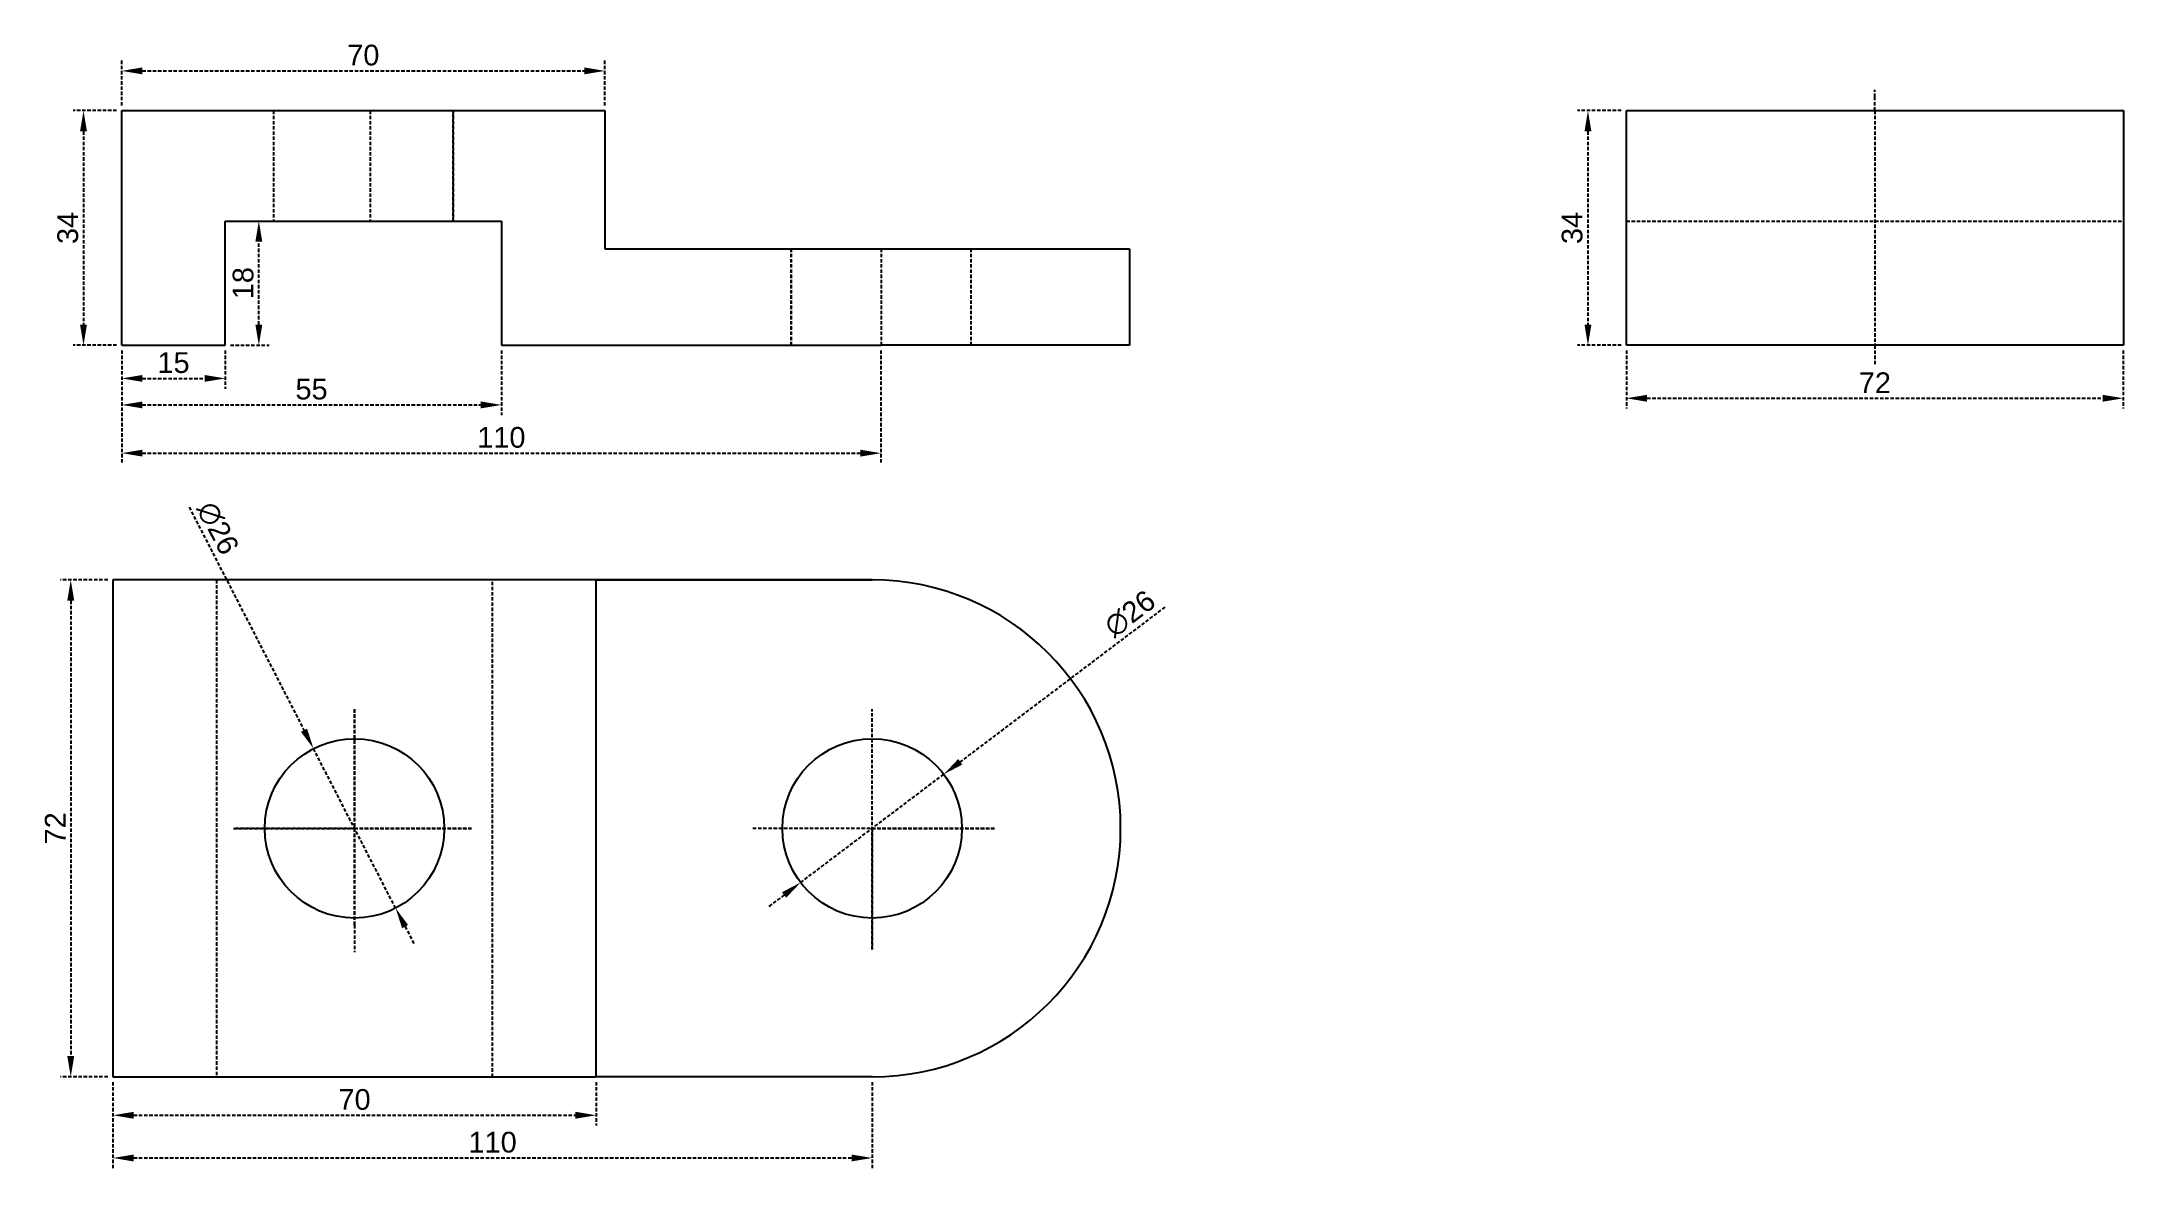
# Model space of a CAD drawing. Header units: millimetres. Extents: x 534 to 836, y 29 to 192.
import ezdxf

# ---------------------------------------------------------------- set-up
doc = ezdxf.new("R2010")
doc.units = ezdxf.units.MM
doc.linetypes.add('DASHED', pattern=[0.75, 0.5, -0.25])
doc.styles.get("Standard").update_dxf_attribs({"font": 'Arial Unicode MS.ttf'})
doc.dimstyles.new('Decimal-3', dxfattribs={"dimscale": 1.2, "dimtxt": 2.5, "dimasz": 2.5, "dimexe": 1.25, "dimexo": 0.625, "dimtad": 1, "dimtxsty": 'Standard', "dimcen": 2.5, "dimadec": 0, "dimazin": 0, "dimtfac": 1, "dimtmove": 0, "dimatfit": 3, "dimfxl": 1, "dimarcsym": 0})

# ---------------------------------------------------------------- blocks, each defined once
blk = doc.blocks.new('*D4')
at = {"color": 0, "linetype": 'DASHED', "lineweight": -2, "transparency": 16777216}
for p, q in [((545.92, 182.92), (545.92, 189.43)), ((548.92, 187.93), (612.92, 187.93)), ((615.92, 182.92), (615.92, 189.43))]:
    blk.add_line(p, q, dxfattribs=at)
at = {"color": 0, "linetype": 'DASHED', "transparency": 16777216}
for points in [[(548.92, 188.43), (548.92, 187.43), (545.92, 187.93)], [(612.92, 188.43), (612.92, 187.43), (615.92, 187.93)]]:
    blk.add_solid(points, dxfattribs=at)
at = {"layer": 'Defpoints', "color": 0, "linetype": 'DASHED', "transparency": 16777216}
for p in [(615.92, 187.93), (545.92, 182.17), (615.92, 182.17)]:
    blk.add_point(p, dxfattribs=at)
at = {"color": 0, "linetype": 'DASHED', "transparency": 16777216, "insert": (580.92, 190.2), "char_height": 3, "attachment_point": 5}
blk.add_mtext('70', dxfattribs=at)
blk = doc.blocks.new('*D5')
at = {"color": 0, "linetype": 'DASHED', "lineweight": -2, "transparency": 16777216}
for p, q in [((545.92, 182.92), (545.92, 189.43)), ((548.92, 187.93), (612.92, 187.93)), ((615.92, 182.92), (615.92, 189.43))]:
    blk.add_line(p, q, dxfattribs=at)
at = {"color": 0, "linetype": 'DASHED', "transparency": 16777216}
for points in [[(548.92, 188.43), (548.92, 187.43), (545.92, 187.93)], [(612.92, 188.43), (612.92, 187.43), (615.92, 187.93)]]:
    blk.add_solid(points, dxfattribs=at)
at = {"layer": 'Defpoints', "color": 0, "linetype": 'DASHED', "transparency": 16777216}
for p in [(615.92, 187.93), (545.92, 182.17), (615.92, 182.17)]:
    blk.add_point(p, dxfattribs=at)
at = {"color": 0, "linetype": 'DASHED', "transparency": 16777216, "insert": (580.92, 190.2), "char_height": 3, "attachment_point": 5}
blk.add_mtext('70', dxfattribs=at)
blk = doc.blocks.new('*D6')
at = {"color": 0, "linetype": 'DASHED', "lineweight": -2, "transparency": 16777216}
for p, q in [((545.17, 182.17), (538.88, 182.17)), ((540.38, 179.17), (540.38, 151.17)), ((545.17, 148.17), (538.88, 148.17))]:
    blk.add_line(p, q, dxfattribs=at)
at = {"color": 0, "linetype": 'DASHED', "transparency": 16777216}
for points in [[(539.88, 179.17), (540.88, 179.17), (540.38, 182.17)], [(539.88, 151.17), (540.88, 151.17), (540.38, 148.17)]]:
    blk.add_solid(points, dxfattribs=at)
at = {"layer": 'Defpoints', "color": 0, "linetype": 'DASHED', "transparency": 16777216}
for p in [(545.92, 182.17), (540.38, 148.17), (545.92, 148.17)]:
    blk.add_point(p, dxfattribs=at)
at = {"color": 0, "linetype": 'DASHED', "transparency": 16777216, "insert": (538.11, 165.17), "char_height": 3, "attachment_point": 5, "rotation": 90}
blk.add_mtext('34', dxfattribs=at)
blk = doc.blocks.new('*D7')
at = {"color": 0, "linetype": 'DASHED', "lineweight": -2, "transparency": 16777216}
for p, q in [((545.92, 147.42), (545.92, 141.87)), ((560.92, 147.42), (560.92, 141.87)), ((548.92, 143.37), (557.92, 143.37))]:
    blk.add_line(p, q, dxfattribs=at)
at = {"color": 0, "linetype": 'DASHED', "transparency": 16777216}
for points in [[(548.92, 143.87), (548.92, 142.87), (545.92, 143.37)], [(557.92, 143.87), (557.92, 142.87), (560.92, 143.37)]]:
    blk.add_solid(points, dxfattribs=at)
at = {"layer": 'Defpoints', "color": 0, "linetype": 'DASHED', "transparency": 16777216}
for p in [(545.92, 148.17), (560.92, 148.17), (560.92, 143.37)]:
    blk.add_point(p, dxfattribs=at)
at = {"color": 0, "linetype": 'DASHED', "transparency": 16777216, "insert": (553.42, 145.64), "char_height": 3, "attachment_point": 5}
blk.add_mtext('15', dxfattribs=at)
blk = doc.blocks.new('*D8')
at = {"color": 0, "linetype": 'DASHED', "lineweight": -2, "transparency": 16777216}
for p, q in [((561.67, 166.17), (567.28, 166.17)), ((565.78, 151.17), (565.78, 163.17)), ((561.67, 148.17), (567.28, 148.17))]:
    blk.add_line(p, q, dxfattribs=at)
at = {"color": 0, "linetype": 'DASHED', "transparency": 16777216}
for points in [[(565.28, 163.17), (566.28, 163.17), (565.78, 166.17)], [(565.28, 151.17), (566.28, 151.17), (565.78, 148.17)]]:
    blk.add_solid(points, dxfattribs=at)
at = {"layer": 'Defpoints', "color": 0, "linetype": 'DASHED', "transparency": 16777216}
for p in [(560.92, 166.17), (565.78, 166.17), (560.92, 148.17)]:
    blk.add_point(p, dxfattribs=at)
at = {"color": 0, "linetype": 'DASHED', "transparency": 16777216, "insert": (563.51, 157.17), "char_height": 3, "attachment_point": 5, "rotation": 90}
blk.add_mtext('18', dxfattribs=at)
blk = doc.blocks.new('*D9')
at = {"color": 0, "linetype": 'DASHED', "lineweight": -2, "transparency": 16777216}
for p, q in [((545.92, 147.42), (545.92, 138.03)), ((600.92, 147.42), (600.92, 138.03)), ((548.92, 139.53), (597.92, 139.53))]:
    blk.add_line(p, q, dxfattribs=at)
at = {"color": 0, "linetype": 'DASHED', "transparency": 16777216}
for points in [[(548.92, 140.03), (548.92, 139.03), (545.92, 139.53)], [(597.92, 140.03), (597.92, 139.03), (600.92, 139.53)]]:
    blk.add_solid(points, dxfattribs=at)
at = {"layer": 'Defpoints', "color": 0, "linetype": 'DASHED', "transparency": 16777216}
for p in [(545.92, 148.17), (600.92, 148.17), (600.92, 139.53)]:
    blk.add_point(p, dxfattribs=at)
at = {"color": 0, "linetype": 'DASHED', "transparency": 16777216, "insert": (573.42, 141.8), "char_height": 3, "attachment_point": 5}
blk.add_mtext('55', dxfattribs=at)
blk = doc.blocks.new('*D10')
at = {"color": 0, "linetype": 'DASHED', "lineweight": -2, "transparency": 16777216}
for p, q in [((545.92, 147.42), (545.92, 131.04)), ((655.92, 147.42), (655.92, 131.04)), ((548.92, 132.54), (652.92, 132.54))]:
    blk.add_line(p, q, dxfattribs=at)
at = {"color": 0, "linetype": 'DASHED', "transparency": 16777216}
for points in [[(548.92, 133.04), (548.92, 132.04), (545.92, 132.54)], [(652.92, 133.04), (652.92, 132.04), (655.92, 132.54)]]:
    blk.add_solid(points, dxfattribs=at)
at = {"layer": 'Defpoints', "color": 0, "linetype": 'DASHED', "transparency": 16777216}
for p in [(545.92, 148.17), (655.92, 148.17), (655.92, 132.54)]:
    blk.add_point(p, dxfattribs=at)
at = {"color": 0, "linetype": 'DASHED', "transparency": 16777216, "insert": (600.92, 134.81), "char_height": 3, "attachment_point": 5}
blk.add_mtext('110', dxfattribs=at)
blk = doc.blocks.new('*D11')
at = {"color": 0, "linetype": 'DASHED', "lineweight": -2, "transparency": 16777216}
for p, q in [((763.92, 147.42), (763.92, 138.99)), ((835.92, 147.42), (835.92, 138.99)), ((766.92, 140.49), (832.92, 140.49))]:
    blk.add_line(p, q, dxfattribs=at)
at = {"color": 0, "linetype": 'DASHED', "transparency": 16777216}
for points in [[(766.92, 140.99), (766.92, 139.99), (763.92, 140.49)], [(832.92, 140.99), (832.92, 139.99), (835.92, 140.49)]]:
    blk.add_solid(points, dxfattribs=at)
at = {"layer": 'Defpoints', "color": 0, "linetype": 'DASHED', "transparency": 16777216}
for p in [(763.92, 148.17), (835.92, 148.17), (835.92, 140.49)]:
    blk.add_point(p, dxfattribs=at)
at = {"color": 0, "linetype": 'DASHED', "transparency": 16777216, "insert": (799.92, 142.74), "char_height": 3, "attachment_point": 5}
blk.add_mtext('72', dxfattribs=at)
blk = doc.blocks.new('*D12')
at = {"color": 0, "linetype": 'DASHED', "lineweight": -2, "transparency": 16777216}
for p, q in [((763.17, 182.17), (756.85, 182.17)), ((758.35, 179.17), (758.35, 151.17)), ((763.17, 148.17), (756.85, 148.17))]:
    blk.add_line(p, q, dxfattribs=at)
at = {"color": 0, "linetype": 'DASHED', "transparency": 16777216}
for points in [[(757.85, 179.17), (758.85, 179.17), (758.35, 182.17)], [(757.85, 151.17), (758.85, 151.17), (758.35, 148.17)]]:
    blk.add_solid(points, dxfattribs=at)
at = {"layer": 'Defpoints', "color": 0, "linetype": 'DASHED', "transparency": 16777216}
for p in [(763.92, 182.17), (758.35, 148.17), (763.92, 148.17)]:
    blk.add_point(p, dxfattribs=at)
at = {"color": 0, "linetype": 'DASHED', "transparency": 16777216, "insert": (756.07, 165.17), "char_height": 3, "attachment_point": 5, "rotation": 90}
blk.add_mtext('34', dxfattribs=at)
blk = doc.blocks.new('*D13')
at = {"color": 0, "linetype": 'DASHED', "lineweight": -2, "transparency": 16777216}
for p, q in [((543.9, 114.17), (537.03, 114.17)), ((538.53, 111.17), (538.53, 45.17)), ((543.9, 42.17), (537.03, 42.17))]:
    blk.add_line(p, q, dxfattribs=at)
at = {"color": 0, "linetype": 'DASHED', "transparency": 16777216}
for points in [[(538.03, 111.17), (539.03, 111.17), (538.53, 114.17)], [(538.03, 45.17), (539.03, 45.17), (538.53, 42.17)]]:
    blk.add_solid(points, dxfattribs=at)
at = {"layer": 'Defpoints', "color": 0, "linetype": 'DASHED', "transparency": 16777216}
for p in [(544.65, 114.17), (538.53, 42.17), (544.65, 42.17)]:
    blk.add_point(p, dxfattribs=at)
at = {"color": 0, "linetype": 'DASHED', "transparency": 16777216, "insert": (536.28, 78.17), "char_height": 3, "attachment_point": 5, "rotation": 90}
blk.add_mtext('72', dxfattribs=at)
blk = doc.blocks.new('*D14')
at = {"color": 0, "linetype": 'DASHED', "lineweight": -2, "transparency": 16777216}
for p, q in [((544.65, 41.42), (544.65, 35.1)), ((614.65, 41.42), (614.65, 35.1)), ((547.65, 36.6), (611.65, 36.6))]:
    blk.add_line(p, q, dxfattribs=at)
at = {"color": 0, "linetype": 'DASHED', "transparency": 16777216}
for points in [[(547.65, 37.1), (547.65, 36.1), (544.65, 36.6)], [(611.65, 37.1), (611.65, 36.1), (614.65, 36.6)]]:
    blk.add_solid(points, dxfattribs=at)
at = {"layer": 'Defpoints', "color": 0, "linetype": 'DASHED', "transparency": 16777216}
for p in [(544.65, 42.17), (614.65, 42.17), (614.65, 36.6)]:
    blk.add_point(p, dxfattribs=at)
at = {"color": 0, "linetype": 'DASHED', "transparency": 16777216, "insert": (579.65, 38.87), "char_height": 3, "attachment_point": 5}
blk.add_mtext('70', dxfattribs=at)
blk = doc.blocks.new('*D15')
at = {"color": 0, "linetype": 'DASHED', "lineweight": -2, "transparency": 16777216}
for p, q in [((544.65, 41.42), (544.65, 28.91)), ((654.65, 41.42), (654.65, 28.91)), ((547.65, 30.41), (651.65, 30.41))]:
    blk.add_line(p, q, dxfattribs=at)
at = {"color": 0, "linetype": 'DASHED', "transparency": 16777216}
for points in [[(547.65, 30.91), (547.65, 29.91), (544.65, 30.41)], [(651.65, 30.91), (651.65, 29.91), (654.65, 30.41)]]:
    blk.add_solid(points, dxfattribs=at)
at = {"layer": 'Defpoints', "color": 0, "linetype": 'DASHED', "transparency": 16777216}
for p in [(544.65, 42.17), (654.65, 42.17), (654.65, 30.41)]:
    blk.add_point(p, dxfattribs=at)
at = {"color": 0, "linetype": 'DASHED', "transparency": 16777216, "insert": (599.65, 32.68), "char_height": 3, "attachment_point": 5}
blk.add_mtext('110', dxfattribs=at)
blk = doc.blocks.new('*D16')
at = {"color": 0, "linetype": 'DASHED', "lineweight": -2, "transparency": 16777216}
for p, q in [((697.04, 110.22), (667.41, 87.82)), ((644.28, 70.33), (665.02, 86.01)), ((641.89, 68.52), (639.49, 66.71))]:
    blk.add_line(p, q, dxfattribs=at)
at = {"color": 0, "linetype": 'DASHED', "transparency": 16777216}
for points in [[(667.11, 88.22), (667.71, 87.42), (665.02, 86.01)], [(641.58, 68.92), (642.19, 68.12), (644.28, 70.33)]]:
    blk.add_solid(points, dxfattribs=at)
at = {"layer": 'Defpoints', "color": 0, "linetype": 'DASHED', "transparency": 16777216}
for p in [(665.02, 86.01), (644.28, 70.33)]:
    blk.add_point(p, dxfattribs=at)
at = {"color": 0, "linetype": 'DASHED', "transparency": 16777216, "insert": (691.99, 109.28), "char_height": 3, "attachment_point": 5, "rotation": 37.0982}
blk.add_mtext('∅26', dxfattribs=at)
blk = doc.blocks.new('*D17')
at = {"color": 0, "linetype": 'DASHED', "lineweight": -2, "transparency": 16777216}
for p, q in [((555.69, 124.71), (572.33, 92.39)), ((585.6, 66.61), (573.7, 89.73)), ((586.97, 63.94), (588.34, 61.27))]:
    blk.add_line(p, q, dxfattribs=at)
at = {"color": 0, "linetype": 'DASHED', "transparency": 16777216}
for points in [[(572.77, 92.62), (571.88, 92.16), (573.7, 89.73)], [(587.41, 64.17), (586.53, 63.71), (585.6, 66.61)]]:
    blk.add_solid(points, dxfattribs=at)
at = {"layer": 'Defpoints', "color": 0, "linetype": 'DASHED', "transparency": 16777216}
for p in [(573.7, 89.73), (585.6, 66.61)]:
    blk.add_point(p, dxfattribs=at)
at = {"color": 0, "linetype": 'DASHED', "transparency": 16777216, "insert": (559.83, 121.67), "char_height": 3, "attachment_point": 5, "rotation": 297.2332}
blk.add_mtext('∅26', dxfattribs=at)

msp = doc.modelspace()

# ---------------------------------------------------------------- linework, layer by layer
at = {"color": 4, "linetype": 'DASHED'}
for p, q in [((799.925, 184.167), (799.925, 185.167)), ((799.925, 182.167), (799.925, 184.167)), ((581.925, 182.167), (581.925, 166.167)), ((799.925, 182.167), (799.925, 148.167)), ((655.925, 162.167), (655.925, 148.167)), ((799.925, 148.167), (799.925, 145.167)), ((579.648, 64.167), (579.648, 95.447)), ((579.648, 95.447), (579.648, 78.167)), ((654.648, 60.624), (654.648, 95.447)), ((596.592, 78.167), (562.12, 78.167)), ((562.12, 78.167), (579.648, 78.167)), ((579.648, 78.167), (579.648, 64.167)), ((579.648, 78.167), (596.592, 78.167)), ((579.648, 78.167), (579.648, 64.167)), ((672.356, 78.167), (637.126, 78.167)), ((654.648, 78.167), (672.356, 78.167)), ((654.648, 78.167), (654.648, 60.624)), ((579.648, 64.167), (579.648, 64.167)), ((579.648, 64.167), (579.648, 60.245))]:
    msp.add_line(p, q, dxfattribs=at)
for p, q in [((545.925, 148.167), (545.925, 182.167)), ((545.925, 182.167), (615.925, 182.167)), ((615.925, 182.167), (615.925, 162.167)), ((763.925, 182.167), (835.925, 182.167)), ((763.925, 148.167), (763.925, 182.167)), ((835.925, 182.167), (835.925, 148.167)), ((560.925, 148.167), (560.925, 166.167)), ((560.925, 166.167), (600.925, 166.167)), ((600.925, 166.167), (600.925, 148.167)), ((615.925, 162.167), (655.925, 162.167)), ((655.925, 162.167), (691.925, 162.167)), ((691.925, 162.167), (691.925, 148.167)), ((545.925, 148.167), (560.925, 148.167)), ((600.925, 148.167), (655.925, 148.167)), ((691.925, 148.167), (655.925, 148.167)), ((835.925, 148.167), (763.925, 148.167)), ((654.648, 114.167), (544.648, 114.167)), ((544.648, 114.167), (544.648, 42.167)), ((614.648, 42.167), (614.648, 114.167)), ((614.648, 114.167), (654.648, 114.167)), ((544.648, 42.167), (614.648, 42.167)), ((654.648, 42.167), (614.648, 42.167))]:
    msp.add_line(p, q)
at = {"color": 3, "linetype": 'DASHED'}
for p, q in [((567.925, 182.167), (567.925, 166.167)), ((593.925, 166.167), (593.925, 182.167)), ((642.925, 148.167), (642.925, 162.167)), ((668.925, 162.167), (668.925, 148.167))]:
    msp.add_line(p, q, dxfattribs=at)
at = {"color": 6, "linetype": 'DASHED'}
for p, q in [((567.925, 182.167), (567.925, 166.167)), ((593.925, 182.167), (593.925, 166.167)), ((763.925, 166.167), (835.925, 166.167)), ((642.925, 162.167), (642.925, 148.167)), ((668.925, 162.167), (668.925, 148.167)), ((559.648, 114.167), (559.648, 42.167)), ((599.648, 42.167), (599.648, 114.167))]:
    msp.add_line(p, q, dxfattribs=at)
at = {"linetype": 'DASHED'}
for p, q in [((763.925, 148.167), (763.925, 182.167)), ((763.925, 182.167), (835.925, 182.167)), ((835.925, 182.167), (835.925, 148.167)), ((835.925, 148.167), (763.925, 148.167))]:
    msp.add_line(p, q, dxfattribs=at)
for centre in [(579.648, 78.167), (654.648, 78.167)]:
    msp.add_circle(centre, 13)
msp.add_arc((654.648, 78.167), 36, 270, 90)

# ---------------------------------------------------------------- dimensions: what is measured, and where the dimension line sits
at = {"color": 4, "linetype": 'DASHED'}
dim = msp.add_linear_dim(base=(615.925, 187.93), p1=(545.925, 182.167), p2=(615.925, 182.167), dimstyle='Decimal-3', dxfattribs=at)
dim.commit()
dim.dimension.update_dxf_attribs({"geometry": '*D4', "text_midpoint": (580.925, 190.201)})
at = {"color": 3, "linetype": 'DASHED'}
for base, p1, p2, picture, middle in [((615.925, 187.93), (545.925, 182.167), (615.925, 182.167), '*D5', (580.925, 190.201)), ((560.925, 143.367), (545.925, 148.167), (560.925, 148.167), '*D7', (553.425, 145.637)), ((600.925, 139.529), (545.925, 148.167), (600.925, 148.167), '*D9', (573.425, 141.799)), ((655.925, 132.54), (545.925, 148.167), (655.925, 148.167), '*D10', (600.925, 134.811)), ((835.925, 140.489), (763.925, 148.167), (835.925, 148.167), '*D11', (799.925, 142.739)), ((614.648, 36.596), (544.648, 42.167), (614.648, 42.167), '*D14', (579.648, 38.866)), ((654.648, 30.406), (544.648, 42.167), (654.648, 42.167), '*D15', (599.648, 32.676))]:
    dim = msp.add_linear_dim(base=base, p1=p1, p2=p2, dimstyle='Decimal-3', dxfattribs=at)
    dim.commit()
    dim.dimension.update_dxf_attribs({"geometry": picture, "text_midpoint": middle})
for base, p1, p2, picture, middle in [((540.382, 148.167), (545.925, 182.167), (545.925, 148.167), '*D6', (538.112, 165.167)), ((758.345, 148.167), (763.925, 182.167), (763.925, 148.167), '*D12', (756.075, 165.167)), ((565.776, 166.167), (560.925, 148.167), (560.925, 166.167), '*D8', (563.505, 157.167)), ((538.531, 42.167), (544.648, 114.167), (544.648, 42.167), '*D13', (536.281, 78.167))]:
    dim = msp.add_linear_dim(base=base, p1=p1, p2=p2, angle=90, dimstyle='Decimal-3', dxfattribs=at)
    dim.commit()
    dim.dimension.update_dxf_attribs({"geometry": picture, "text_midpoint": middle})
for p1, p2, picture, middle in [((585.597, 66.608), (573.699, 89.726), '*D17', (557.797, 120.625)), ((644.279, 70.326), (665.017, 86.009), '*D16', (693.369, 107.45))]:
    dim = msp.add_diameter_dim_2p(p1=p1, p2=p2, dimstyle='Decimal-3', dxfattribs=at)
    dim.commit()
    dim.dimension.update_dxf_attribs({"geometry": picture, "text_midpoint": middle, "dimtype": 163})

doc.saveas('drawing.dxf')
